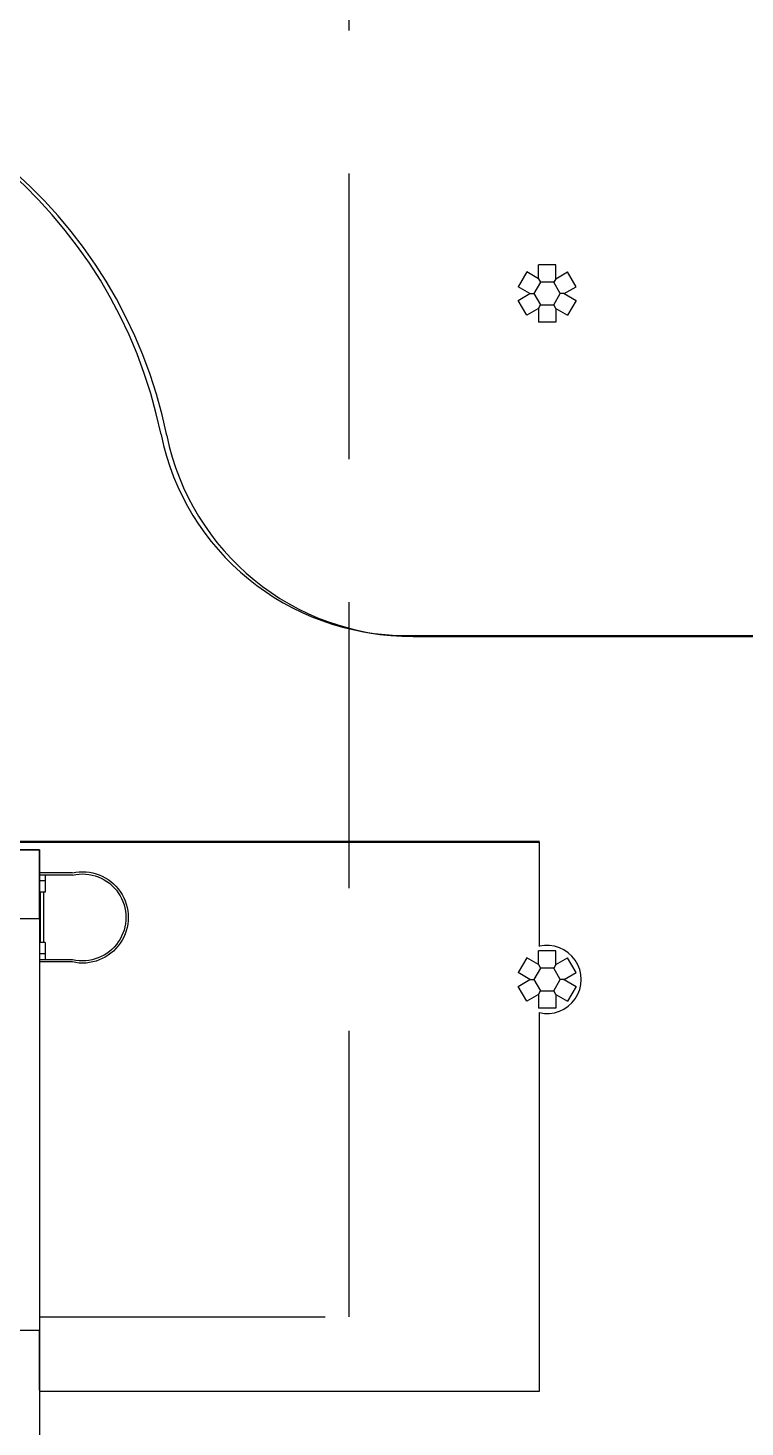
# Model space of a CAD drawing. Header units: millimetres. Extents: x 2046 to 2564, y 885 to 1120.
# Drawn here: x 2277.61 to 2283.89, y 960.85 to 973.09 of the extents above; entities that cross this region are included whole.
import ezdxf

# ---------------------------------------------------------------- set-up
doc = ezdxf.new("R2010")
doc.units = ezdxf.units.MM
doc.header["$LTSCALE"] = 10
doc.linetypes.add('HIDDEN', pattern=[0.375, 0.25, -0.125])
for name, color, linetype in [('AR-ALV', 2, 'Continuous'), ('AR-CALÇADA', 1, 'Continuous'), ('AR-ESTC', 3, 'Continuous'), ('AR-ESTMA-C', 3, 'Continuous'), ('ar-paisagismo', 1, 'Continuous'), ('AR-PISO', 1, 'Continuous'), ('AR-PROJ', 1, 'HIDDEN'), ('EQUIPAMENTO', 2, 'Continuous')]:
    doc.layers.add(name, color=color, linetype=linetype)

# ---------------------------------------------------------------- blocks, each defined once
blk = doc.blocks.new('escada tipo marinheiro')
at = {"layer": 'EQUIPAMENTO'}
for p, q in [((-0.338, 0.01), (-0.05, 0.01)), ((-0.05, 0.01), (-0.05, -0.16)), ((-0.34, -0.01), (-0.05, -0.01)), ((-0.1, -0.01), (-0.1, -0.16)), ((-0.1, -0.06), (-0.05, -0.06)), ((-0.1, -0.16), (-0.05, -0.16)), ((-0.09, -0.6), (-0.09, -0.16)), ((-0.06, -0.6), (-0.06, -0.16)), ((-0.1, -0.6), (-0.05, -0.6)), ((-0.1, -0.6), (-0.1, -0.75)), ((-0.05, -0.6), (-0.05, -0.77)), ((-0.1, -0.7), (-0.05, -0.7)), ((-0.34, -0.75), (-0.05, -0.75)), ((-0.338, -0.77), (-0.05, -0.77))]:
    blk.add_line(p, q, dxfattribs=at)
for radius, start, end in [(0.4, 77.1777, 282.8223), (0.38, 76.8427, 283.1573)]:
    blk.add_arc((-0.427, -0.38), radius, start, end, dxfattribs=at)
blk = doc.blocks.new('pilar15')
at = {"layer": 'AR-ESTMA-C'}
for p, q in [((0.075, 0.25), (-0.075, 0.25)), ((-0.075, 0.13), (-0.075, 0.25)), ((0.075, 0.13), (0.075, 0.25)), ((-0.179, 0.19), (-0.254, 0.06)), ((-0.075, 0.13), (-0.179, 0.19)), ((-0.075, 0.13), (-0.058, 0.1)), ((0.075, 0.13), (0.058, 0.1)), ((0.075, 0.13), (0.179, 0.19)), ((0.254, 0.06), (0.179, 0.19)), ((-0.15, 0), (-0.254, 0.06)), ((-0.254, -0.06), (-0.15, 0)), ((-0.15, 0), (-0.115, 0)), ((0.15, 0), (0.115, 0)), ((0.15, 0), (0.254, 0.06)), ((0.15, 0), (0.254, -0.06)), ((-0.179, -0.19), (-0.254, -0.06)), ((-0.075, -0.13), (-0.058, -0.1)), ((0.075, -0.13), (0.058, -0.1)), ((0.254, -0.06), (0.179, -0.19)), ((-0.075, -0.13), (-0.179, -0.19)), ((-0.075, -0.13), (-0.075, -0.25)), ((0.075, -0.13), (0.179, -0.19)), ((0.075, -0.13), (0.075, -0.25)), ((0.075, -0.25), (-0.075, -0.25))]:
    blk.add_line(p, q, dxfattribs=at)
blk.add_lwpolyline([(0.058, 0.1), (-0.058, 0.1), (-0.115, 0), (-0.058, -0.1), (0.058, -0.1), (0.115, 0)], close=True, dxfattribs=at)

msp = doc.modelspace()

# ---------------------------------------------------------------- linework, layer by layer
at = {"layer": 'AR-ALV'}
for p, q in [((2276.861, 965.902), (2277.711, 965.902)), ((2276.861, 965.902), (2277.711, 965.902)), ((2277.711, 965.902), (2277.711, 949.252)), ((2277.711, 965.902), (2277.711, 949.252)), ((2277.711, 965.902), (2277.711, 949.252)), ((2275.311, 961.702), (2277.711, 961.702))]:
    msp.add_line(p, q, dxfattribs=at)
at = {"layer": 'AR-CALÇADA'}
for p, q in [((2280.931, 967.777), (2358.29, 967.777)), ((2282.086, 965.977), (2276.861, 965.977))]:
    msp.add_line(p, q, dxfattribs=at)
for centre, radius, start, end in [((2274.661, 968.693), 4.2, 11.5767, 90), ((2280.931, 969.977), 2.2, 191.5767, 270)]:
    msp.add_arc(centre, radius, start, end, dxfattribs=at)
at = {"layer": 'AR-ESTC'}
msp.add_lwpolyline([(2277.711, 965.302), (2277.711, 965.902), (2277.511, 965.902), (2277.511, 965.302)], close=True, dxfattribs=at)
at = {"layer": 'ar-paisagismo'}
for p, q in [((2280.981, 967.769), (2298.616, 967.769)), ((2280.981, 967.769), (2298.616, 967.769)), ((2276.911, 965.969), (2282.086, 965.969)), ((2282.086, 965.969), (2276.911, 965.969))]:
    msp.add_line(p, q, dxfattribs=at)
for centre, radius, start, end in [((2274.711, 968.685), 4.2, 11.5767, 90), ((2274.711, 968.685), 4.2, 11.5767, 90), ((2274.711, 968.685), 4.2, 11.5767, 90), ((2280.981, 969.969), 2.2, 191.5767, 270), ((2280.981, 969.969), 2.2, 191.5767, 270), ((2280.981, 969.969), 2.2, 191.5767, 270)]:
    msp.add_arc(centre, radius, start, end, dxfattribs=at)
at = {"layer": 'AR-PISO'}
for p, q in [((2282.086, 965.059), (2282.086, 965.969)), ((2282.086, 965.059), (2282.086, 965.969)), ((2282.086, 965.059), (2282.086, 965.969)), ((2282.086, 961.169), (2282.086, 964.479)), ((2282.086, 961.169), (2282.086, 964.479)), ((2282.086, 961.169), (2282.086, 964.479)), ((2277.711, 961.169), (2282.086, 961.169)), ((2277.711, 961.169), (2282.086, 961.169))]:
    msp.add_line(p, q, dxfattribs=at)
at = {"layer": 'AR-PISO', "ltscale": 10}
msp.add_line((2277.711, 961.177), (2277.711, 961.702), dxfattribs=at)
at = {"layer": 'AR-PISO'}
msp.add_arc((2282.154, 964.769), 0.298, 256.8287, 103.1713, dxfattribs=at)
msp.add_arc((2282.154, 964.769), 0.298, 256.8287, 103.1713, dxfattribs=at)
msp.add_arc((2282.154, 964.769), 0.298, 256.8287, 103.1713, dxfattribs=at)
at = {"layer": 'AR-PROJ'}
msp.add_line((2280.422, 961.819), (2280.422, 980.735), dxfattribs=at)
for points in [[(2277.711, 961.819), (2280.422, 961.819), (2280.422, 980.735)], [(2280.422, 961.819), (2280.422, 980.735)], [(2277.711, 961.819), (2280.422, 961.819)]]:
    msp.add_lwpolyline(points, dxfattribs=at)

# ---------------------------------------------------------------- block references
at = {"layer": 'AR-ESTMA-C', "ltscale": 0.25}
for p in [(2282.154, 970.769), (2282.154, 970.769), (2282.154, 970.769), (2282.154, 964.769), (2282.154, 964.769), (2282.154, 964.769)]:
    msp.add_blockref('pilar15', p, dxfattribs=at)
at = {"layer": 'EQUIPAMENTO', "xscale": -1}
msp.add_blockref('escada tipo marinheiro', (2277.661, 965.692), dxfattribs=at)

doc.saveas('drawing.dxf')
